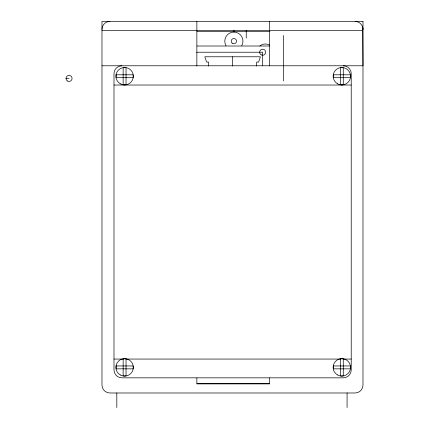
<?xml version="1.0" encoding="UTF-8"?>
<svg xmlns="http://www.w3.org/2000/svg" width="429" height="429" viewBox="0 0 429 429"><rect width="100%" height="100%" fill="white"/><g stroke="black" fill="none" stroke-linecap="round" stroke-linejoin="round"><path stroke-width="0.64" d="M241.747 45.694A9.089 9.089 0 0 0 236.229 32.368L233.88 32.057L231.526 32.373A9.089 9.089 0 0 0 226.008 45.694M101.973 30.561L362.741 30.561M196.949 31.66L269.943 31.66M196.965 46.01L269.353 46.01M196.621 52.225L262.666 52.225L262.666 65.621M101.973 65.776L362.988 65.776L362.719 27.29L362.988 29.328A7.878 7.878 0 0 0 355.11 21.45M66.012 78.416L69.042 78.416M113.991 85.028L351.222 85.028M113.991 359.057L123.375 359.057M126.056 359.057L340.497 359.057M343.179 359.057L351.222 359.057M197.008 383.628L269.294 383.628M347.072 392.878L347.072 407.55M283.548 35.478L283.548 80.925M269.578 21.45L269.578 65.889M269.578 377.949L269.578 383.896L196.868 383.896L196.868 377.949M256.639 66.055L256.639 62.082L258.607 62.082L260.398 56.778L204.815 56.778L206.606 62.082L208.574 62.082L208.574 66.055M246.23 30.282L246.23 38.074M233.88 30.212L233.88 32.057M232.604 56.778L232.604 66.05M196.868 21.45L196.868 65.889M116.811 392.943L116.811 407.55M101.973 29.328A7.878 7.878 0 0 1 109.851 21.45M259.84 46.048A8.36 8.36 0 0 1 269.541 45.093M343.345 65.776A7.878 7.878 0 0 1 351.222 73.654L351.222 369.959A7.878 7.878 0 0 1 343.345 377.836L121.868 377.836A7.878 7.878 0 0 1 113.991 369.959L113.991 73.654A7.878 7.878 0 0 1 121.868 65.776M116.152 74.796L116.157 77.692L133.06 77.692L133.253 76.228L133.06 74.796L116.152 74.796M116.152 365.953L116.157 368.849L133.06 368.849L133.253 367.385L133.06 365.953L116.152 365.953M333.387 74.796L333.387 77.692L350.289 77.692L350.482 76.228L350.295 74.796L333.387 74.796M333.387 365.953L333.387 368.849L350.289 368.849L350.482 367.385L350.295 365.953L333.387 365.953M124.608 67.584L123.144 67.777L123.144 84.679L124.608 84.872L126.04 84.685L126.04 67.771L124.608 67.584M341.838 67.584L340.379 67.777L340.379 84.679L341.838 84.872L343.275 84.685L343.275 67.771L341.838 67.584M124.608 358.741L123.144 358.934L123.144 375.836L124.608 376.029L126.04 375.842L126.04 358.934L124.608 358.741M341.838 358.741L340.379 358.934L340.379 375.836L341.838 376.029L343.275 375.842L343.275 358.934L341.838 358.741M362.988 21.45L101.973 21.45L101.973 385.108A7.878 7.878 0 0 0 109.851 392.985L355.11 392.985A7.878 7.878 0 0 0 362.988 385.108L362.988 21.45M232.153 43.147A2.638 2.638 0 0 0 236.465 41.645A2.638 2.638 0 0 0 233.011 38.658A2.638 2.638 0 0 0 232.153 43.147M67.53 81.038A3.03 3.03 0 0 0 72.072 78.416A3.03 3.03 0 0 0 67.53 75.788A3.03 3.03 0 0 0 67.53 81.038M261.154 54.848A3.03 3.03 0 0 0 265.696 52.225A3.03 3.03 0 0 0 261.154 49.598A3.03 3.03 0 0 0 261.154 54.848M337.478 374.941A8.725 8.725 0 0 0 350.563 367.385A8.725 8.725 0 0 0 337.478 359.829A8.725 8.725 0 0 0 337.478 374.941M120.243 374.941A8.725 8.725 0 0 0 133.333 367.385A8.725 8.725 0 0 0 120.243 359.829A8.725 8.725 0 0 0 120.243 374.941M120.243 83.784A8.725 8.725 0 0 0 133.333 76.228A8.725 8.725 0 0 0 120.243 68.672A8.725 8.725 0 0 0 120.243 83.784M337.478 83.784A8.725 8.725 0 0 0 350.563 76.228A8.725 8.725 0 0 0 337.478 68.672A8.725 8.725 0 0 0 337.478 83.784"/></g></svg>
